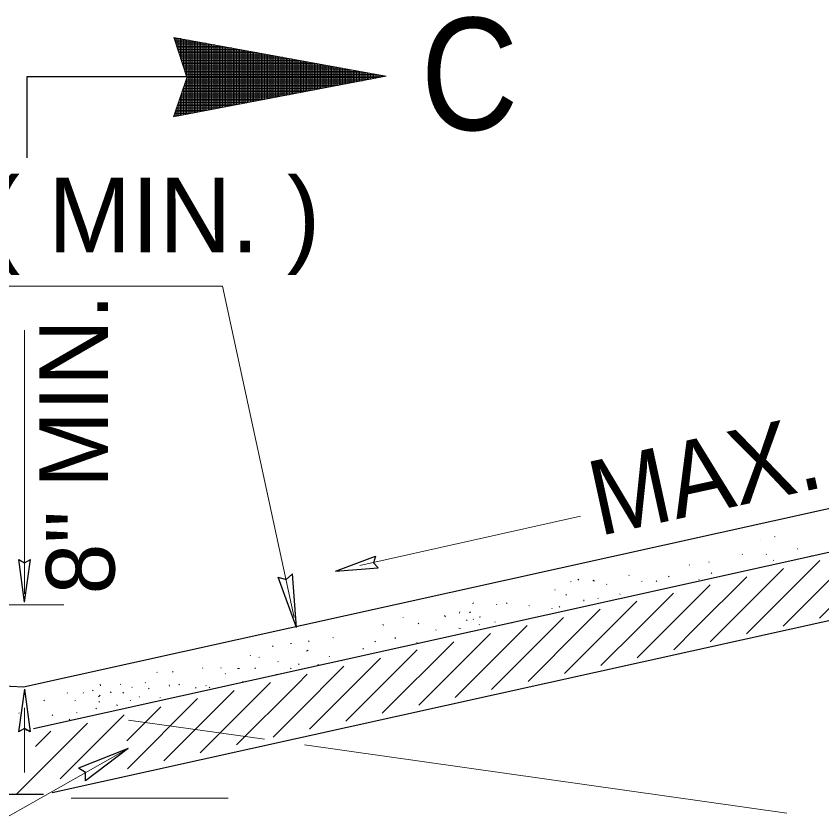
# Model space of a CAD drawing. Extents: x 326 to 700, y 421 to 686.
# Drawn here: x 476.64 to 491.18, y 553.81 to 568.22 of the extents above; entities that cross this region are included whole.
import ezdxf

# ---------------------------------------------------------------- set-up
doc = ezdxf.new("R2010")
doc.units = 0
doc.header["$LTSCALE"] = 0.5
for name, color, linetype, lineweight in [('1', 7, 'Continuous', 13), ('13', 7, 'Continuous', 13), ('15', 7, 'Continuous', 13), ('2', 7, 'Continuous', 13)]:
    doc.layers.add(name, color=color, linetype=linetype, lineweight=lineweight)

msp = doc.modelspace()

# ---------------------------------------------------------------- linework, layer by layer
at = {"layer": '1', "lineweight": 25}
for p, q in [((482.4035, 558.2024), (483.1286, 558.4723)), ((476.7941, 557.6463), (476.6887, 558.4127)), ((476.7941, 557.6463), (476.8993, 558.4127)), ((481.7032, 557.1891), (481.6292, 558.1533)), ((482.4035, 558.2024), (483.1745, 558.2668)), ((481.7032, 557.1891), (481.3718, 558.0976)), ((476.7933, 556.0723), (476.6878, 555.3058)), ((476.7933, 556.0723), (476.8985, 555.3058)), ((478.6662, 555.0064), (477.7676, 554.649)), ((478.6662, 555.0064), (477.8973, 554.4198))]:
    msp.add_line(p, q, dxfattribs=at)
at = {"layer": '1'}
msp.add_line((477.6358, 554.1103), (480.4678, 554.1103), dxfattribs=at)
at = {"layer": '1', "lineweight": 25}
for points in [[(483.1286, 558.4723), (483.094, 558.3555), (483.1745, 558.2668)], [(476.6887, 558.4127), (476.7951, 558.3534), (476.8993, 558.4127)], [(481.3718, 558.0976), (481.5175, 558.0533), (481.6292, 558.1533)], [(476.8985, 555.3058), (476.7921, 555.3652), (476.6878, 555.3058)], [(477.8973, 554.4198), (477.8963, 554.5721), (477.7676, 554.649)]]:
    msp.add_lwpolyline(points, dxfattribs=at)
at = {"layer": '13'}
for p, q in [((476.7937, 557.7981), (476.7937, 562.5523)), ((486.8267, 559.1983), (482.8449, 558.3086)), ((490.0769, 558.7747), (490.0778, 558.7736)), ((490.3317, 558.8302), (490.3391, 558.8228)), ((490.7428, 558.6111), (490.7528, 558.6013)), ((491.1409, 557.3582), (492.4723, 558.6897)), ((489.7428, 558.5126), (489.7526, 558.5028)), ((490.1761, 558.5028), (490.1861, 558.5126)), ((490.4827, 557.2148), (491.8107, 558.5428)), ((490.9991, 558.4781), (491.0039, 558.4781)), ((488.7873, 558.3205), (488.7972, 558.3105)), ((489.1419, 558.3698), (489.1518, 558.3598)), ((489.9348, 557.1813), (491.1499, 558.3963)), ((490.3043, 558.3943), (490.3143, 558.4043)), ((487.6984, 558.1235), (487.7084, 558.1333)), ((489.1862, 558.1727), (489.1961, 558.1628)), ((486.6491, 558.0103), (486.659, 558.0201)), ((486.7825, 558.0448), (486.7973, 558.0594)), ((487.0534, 558.0398), (487.083, 558.0249)), ((487.9299, 558.0152), (487.9398, 558.025)), ((488.1959, 558.02), (488.2058, 558.0298)), ((488.4178, 558.1136), (488.4277, 558.1037)), ((488.9063, 557.1813), (489.8283, 558.1032)), ((488.9694, 558.0594), (488.9646, 558.0545)), ((486.3633, 557.8625), (486.3733, 557.8723)), ((487.2945, 557.9608), (487.3044, 557.9708)), ((488.9063, 557.6955), (489.1674, 557.9566)), ((486.5656, 557.7835), (486.5755, 557.7737)), ((487.1419, 557.7098), (487.1518, 557.7197)), ((487.5362, 557.7934), (487.5461, 557.7835)), ((487.8778, 557.1813), (488.5067, 557.8101)), ((488.3921, 557.1813), (488.9063, 557.6955)), ((477.5018, 557.594), (470.0693, 557.5936)), ((484.8759, 557.621), (484.9007, 557.6308)), ((485.3095, 557.6063), (485.3194, 557.5963)), ((485.4917, 557.621), (485.5015, 557.631)), ((485.8957, 557.5865), (485.9055, 557.5767)), ((486.4425, 557.5669), (486.4523, 557.557)), ((486.8858, 557.6604), (486.8908, 557.6852)), ((487.3635, 557.1813), (487.8458, 557.6634)), ((484.3933, 557.3797), (484.3736, 557.4043)), ((484.6446, 557.4438), (484.6494, 557.4684)), ((484.8268, 557.4535), (484.8417, 557.4684)), ((486.3093, 557.5275), (486.3191, 557.5374)), ((486.8488, 557.1813), (487.1842, 557.5167)), ((483.6268, 557.3682), (483.63, 557.3649)), ((483.9006, 557.2565), (483.9105, 557.2664)), ((484.7726, 557.3255), (484.7826, 557.3157)), ((484.8908, 557.3403), (484.8958, 557.3304)), ((484.9992, 557.3748), (485.0237, 557.3797)), ((485.2798, 557.2812), (485.2897, 557.291)), ((485.5902, 557.2713), (485.5923, 557.2693)), ((486.3344, 557.1813), (486.5233, 557.3702)), ((483.2704, 557.2222), (483.2605, 557.2468)), ((484.2161, 557.1383), (484.2258, 557.1433)), ((484.6593, 557.1728), (484.6298, 557.1778)), ((485.0041, 557.2369), (484.9992, 557.2417)), ((485.306, 556.1528), (486.3344, 557.1813)), ((485.306, 556.6669), (485.8203, 557.1813)), ((485.8203, 557.1813), (485.8625, 557.2235)), ((485.8808, 556.2133), (486.8488, 557.1813)), ((486.5388, 556.3565), (487.3635, 557.1813)), ((487.1962, 556.4996), (487.8778, 557.1813)), ((487.8535, 556.6427), (488.3921, 557.1813)), ((488.5108, 556.7858), (488.9063, 557.1813)), ((489.8254, 557.0719), (489.9348, 557.1813)), ((482.3589, 557.0102), (482.3688, 557.0003)), ((483.4771, 557.0102), (483.492, 556.9906)), ((483.9088, 555.7841), (485.2017, 557.0768)), ((481.2701, 556.8478), (481.2785, 556.8562)), ((481.5953, 556.9019), (481.6102, 556.8969)), ((481.9204, 556.9462), (481.9303, 556.9363)), ((483.1173, 556.9314), (483.1272, 556.9414)), ((483.2515, 555.6409), (484.5408, 556.9303)), ((483.8713, 556.9216), (483.8811, 556.9117)), ((480.8665, 556.6752), (480.8713, 556.6901)), ((481.8859, 556.7639), (481.9154, 556.7788)), ((482.2899, 556.6704), (482.2998, 556.6606)), ((482.5943, 555.498), (483.8801, 556.7838)), ((482.9007, 556.8083), (482.9105, 556.7984)), ((481.0238, 556.6457), (481.0338, 556.6556)), ((481.3638, 556.5768), (481.3738, 556.5669)), ((481.738, 556.5227), (481.7479, 556.5326)), ((481.9369, 555.3549), (483.2192, 556.6372)), ((482.5171, 556.5875), (482.5212, 556.5917)), ((484.5662, 555.9271), (485.306, 556.6669)), ((479.1814, 556.3749), (479.1914, 556.3848)), ((479.4671, 556.3847), (479.477, 556.3946)), ((480.0044, 556.4586), (480.0144, 556.4487)), ((480.3343, 556.4636), (480.3443, 556.4537)), ((480.6743, 556.4487), (480.6398, 556.4487)), ((480.9501, 556.4586), (480.96, 556.4487)), ((481.5952, 556.4438), (481.6051, 556.4537)), ((481.7057, 555.6385), (482.5576, 556.4904)), ((482.0877, 556.5078), (482.0976, 556.5177)), ((480.4131, 556.3502), (480.423, 556.3601)), ((481.3342, 556.3354), (481.3441, 556.3453)), ((481.7057, 556.1528), (481.8968, 556.3438)), ((478.167, 556.1383), (478.157, 556.1631)), ((478.5214, 556.1581), (478.5313, 556.1681)), ((478.7333, 556.104), (478.7431, 556.1138)), ((478.9697, 556.1877), (478.9796, 556.1976)), ((479.0338, 556.0941), (479.0438, 556.0842)), ((479.4032, 556.1532), (479.4082, 556.1286)), ((479.5804, 556.1532), (479.5903, 556.1631)), ((479.8813, 556.104), (479.8912, 556.0941)), ((479.9642, 554.9255), (481.2358, 556.1973)), ((480.0635, 556.1433), (480.0733, 556.1336)), ((480.1275, 556.1088), (480.1374, 556.0988)), ((480.6216, 555.0686), (481.7057, 556.1528)), ((480.7284, 556.2123), (480.7383, 556.2024)), ((485.2235, 556.0703), (485.306, 556.1528)), ((477.561, 556.0103), (477.5709, 556.0005)), ((477.8515, 556.0054), (477.8613, 556.0153)), ((478.0238, 556.0448), (478.0338, 556.0548)), ((478.1275, 555.9364), (478.162, 555.966)), ((478.3443, 556.0301), (478.359, 556.0103)), ((478.5708, 556.0005), (478.5807, 556.0201)), ((479.3069, 554.7824), (480.5751, 556.0507)), ((477.1422, 555.8676), (477.1522, 555.8775)), ((477.7038, 555.8626), (477.7136, 555.8725)), ((478.1373, 555.8428), (478.1471, 555.8528)), ((478.6496, 554.6393), (479.9143, 555.9042)), ((478.6988, 555.8676), (478.7086, 555.8775)), ((478.8615, 555.9413), (478.8714, 555.9315)), ((479.2357, 555.9168), (479.2456, 555.9267)), ((476.7933, 555.7403), (476.7933, 554.5731)), ((477.7334, 555.6558), (477.7433, 555.6458)), ((478.0831, 555.7196), (478.093, 555.7296)), ((478.4526, 555.7936), (478.4723, 555.7788)), ((479.2534, 555.7575), (478.6404, 555.1446)), ((476.6893, 555.6363), (476.6993, 555.6463)), ((477.2949, 555.6015), (477.3048, 555.6113)), ((477.6005, 555.5326), (477.6152, 555.5128)), ((478.1053, 555.1237), (478.5927, 555.6108)), ((478.6694, 555.5177), (481.1232, 555.1706)), ((481.2788, 555.2117), (481.7057, 555.6385)), ((476.6433, 554.1763), (477.9311, 555.4643)), ((476.9903, 555.0378), (477.2702, 555.3176)), ((477.4386, 554.4569), (478.1053, 555.1237)), ((490.553, 553.8368), (481.8472, 555.0682))]:
    msp.add_line(p, q, dxfattribs=at)
at = {"layer": '13', "lineweight": 25}
for p, q in [((507.0037, 562.0159), (476.9586, 555.3603)), ((477.2919, 554.2078), (502.9432, 559.8901)), ((447.774, 557.6095), (476.7732, 556.1166)), ((476.8453, 555.3352), (476.8197, 555.3362)), ((477.1342, 554.1764), (462.5878, 554.1742))]:
    msp.add_line(p, q, dxfattribs=at)
msp.add_lwpolyline([(476.7732, 556.1165), (506.7311, 562.7528), (512.9979, 565.675)], dxfattribs=at)
at = {"layer": '13'}
for points in [[(466.6734, 563.3493), (480.3682, 563.3493), (481.6625, 557.3704)], [(489.1681, 556.9288), (489.4206, 557.1813), (490.4891, 558.2498)], [(468.5539, 550.5163), (470.7359, 550.5163), (478.6665, 555.0061)]]:
    msp.add_lwpolyline(points, dxfattribs=at)
at = {"layer": '15'}
for p, q in [((479.4937, 567.8133), (479.6124, 567.8133)), ((479.4943, 567.8349), (479.4943, 567.8112)), ((479.5029, 567.7851), (479.766, 567.7851)), ((479.5123, 567.757), (479.9196, 567.757)), ((479.5215, 567.7288), (480.0733, 567.7288)), ((479.5224, 567.8298), (479.5224, 567.7261)), ((479.5506, 567.8246), (479.5506, 567.6411)), ((479.5787, 567.8194), (479.5787, 567.556)), ((479.6068, 567.8143), (479.6068, 567.471)), ((479.6349, 567.8091), (479.6349, 567.386)), ((479.6631, 567.8039), (479.6631, 567.3009)), ((479.6912, 567.7988), (479.6912, 567.2159)), ((479.7193, 567.7937), (479.7193, 567.1308)), ((479.7474, 567.7885), (479.7474, 566.4553)), ((479.7756, 567.7833), (479.7756, 566.4607)), ((479.8038, 567.7782), (479.8038, 566.466)), ((479.8318, 567.773), (479.8318, 566.4713)), ((479.86, 567.7679), (479.86, 566.4767)), ((479.8881, 567.7628), (479.8881, 566.482)), ((479.9163, 567.7576), (479.9163, 566.4874)), ((479.9443, 567.7525), (479.9443, 566.4928)), ((479.9725, 567.7473), (479.9725, 566.4981)), ((480.0006, 567.7422), (480.0006, 566.5034)), ((480.0288, 567.737), (480.0288, 566.5088)), ((480.0568, 567.7318), (480.0568, 566.5141)), ((480.085, 567.7267), (480.085, 566.5193)), ((479.5309, 567.7008), (480.2268, 567.7008)), ((479.5402, 567.6726), (480.3804, 567.6726)), ((479.5494, 567.6444), (480.534, 567.6444)), ((479.5588, 567.6163), (480.6876, 567.6163)), ((479.568, 567.5882), (480.8413, 567.5882)), ((480.1131, 567.7215), (480.1131, 566.5247)), ((480.1413, 567.7163), (480.1413, 566.5301)), ((480.1693, 567.7113), (480.1693, 566.5354)), ((480.1975, 567.7061), (480.1975, 566.5408)), ((480.2257, 567.7009), (480.2257, 566.5461)), ((480.2538, 567.6958), (480.2538, 566.5514)), ((480.2819, 567.6906), (480.2819, 566.5568)), ((480.31, 567.6855), (480.31, 566.5621)), ((480.3382, 567.6803), (480.3382, 566.5674)), ((480.3663, 567.6753), (480.3663, 566.5728)), ((480.3944, 567.6701), (480.3944, 566.5782)), ((480.4225, 567.6649), (480.4225, 566.5834)), ((480.4507, 567.6598), (480.4507, 566.5888)), ((480.4788, 567.6546), (480.4788, 566.5941)), ((480.5069, 567.6494), (480.5069, 566.5994)), ((480.535, 567.6443), (480.535, 566.6048)), ((480.5632, 567.6391), (480.5632, 566.6101)), ((480.5913, 567.6339), (480.5913, 566.6154)), ((480.6194, 567.6288), (480.6194, 566.6208)), ((480.6475, 567.6237), (480.6475, 566.6262)), ((480.6757, 567.6185), (480.6757, 566.6315)), ((480.7038, 567.6133), (480.7038, 566.6368)), ((480.7319, 567.6082), (480.7319, 566.6422)), ((480.7601, 567.6031), (480.7601, 566.6475)), ((480.7882, 567.5979), (480.7882, 566.6528)), ((480.8163, 567.5928), (480.8163, 566.6581)), ((480.8444, 567.5877), (480.8444, 566.6635)), ((480.8726, 567.5825), (480.8726, 566.6688)), ((480.9007, 567.5773), (480.9007, 566.6742)), ((479.5774, 567.5601), (480.9948, 567.5601)), ((479.5867, 567.5319), (481.1484, 567.5319)), ((479.5959, 567.5038), (481.302, 567.5038)), ((479.6053, 567.4757), (481.4557, 567.4757)), ((479.6146, 567.4476), (481.6093, 567.4476)), ((480.9288, 567.5722), (480.9288, 566.6795)), ((480.9569, 567.567), (480.9569, 566.6848)), ((480.9851, 567.5618), (480.9851, 566.6902)), ((481.0132, 567.5567), (481.0132, 566.6955)), ((481.0413, 567.5515), (481.0413, 566.7008)), ((481.0694, 567.5464), (481.0694, 566.7063)), ((481.0976, 567.5413), (481.0976, 566.7116)), ((481.1257, 567.5361), (481.1257, 566.7169)), ((481.1538, 567.5309), (481.1538, 566.7222)), ((481.182, 567.5258), (481.182, 566.7275)), ((481.2101, 567.5207), (481.2101, 566.7328)), ((481.2383, 567.5155), (481.2383, 566.7382)), ((481.2663, 567.5104), (481.2663, 566.7435)), ((481.2945, 567.5053), (481.2945, 566.7489)), ((481.3226, 567.5001), (481.3226, 566.7543)), ((481.3508, 567.4949), (481.3508, 566.7596)), ((481.3788, 567.4898), (481.3788, 566.7649)), ((481.407, 567.4846), (481.407, 566.7703)), ((481.4351, 567.4794), (481.4351, 566.7756)), ((481.4633, 567.4743), (481.4633, 566.7809)), ((481.4913, 567.4692), (481.4913, 566.7863)), ((481.5195, 567.464), (481.5195, 566.7915)), ((481.5476, 567.4588), (481.5476, 566.7969)), ((481.5758, 567.4537), (481.5758, 566.8023)), ((481.6038, 567.4485), (481.6038, 566.8076)), ((481.632, 567.4433), (481.632, 566.8129)), ((481.6602, 567.4383), (481.6602, 566.8183)), ((481.6883, 567.4331), (481.6883, 566.8236)), ((479.6239, 567.4194), (481.7628, 567.4194)), ((479.6332, 567.3913), (481.9163, 567.3913)), ((479.6424, 567.3632), (482.0699, 567.3632)), ((479.6518, 567.3351), (482.2236, 567.3351)), ((479.6611, 567.3069), (482.3772, 567.3069)), ((481.7164, 567.428), (481.7164, 566.8289)), ((481.7445, 567.4228), (481.7445, 566.8343)), ((481.7727, 567.4177), (481.7727, 566.8397)), ((481.8008, 567.4125), (481.8008, 566.845)), ((481.8289, 567.4073), (481.8289, 566.8503)), ((481.857, 567.4022), (481.857, 566.8557)), ((481.8852, 567.397), (481.8852, 566.8609)), ((481.9133, 567.3918), (481.9133, 566.8663)), ((481.9414, 567.3868), (481.9414, 566.8716)), ((481.9695, 567.3816), (481.9695, 566.8769)), ((481.9977, 567.3764), (481.9977, 566.8823)), ((482.0258, 567.3713), (482.0258, 566.8877)), ((482.0539, 567.3661), (482.0539, 566.893)), ((482.082, 567.3609), (482.082, 566.8983)), ((482.1102, 567.3558), (482.1102, 566.9037)), ((482.1383, 567.3508), (482.1383, 566.909)), ((482.1664, 567.3456), (482.1664, 566.9143)), ((482.1946, 567.3404), (482.1946, 566.9197)), ((482.2227, 567.3353), (482.2227, 566.9251)), ((482.2508, 567.3301), (482.2508, 566.9303)), ((482.2789, 567.3249), (482.2789, 566.9357)), ((482.3071, 567.3198), (482.3071, 566.941)), ((482.3352, 567.3146), (482.3352, 566.9463)), ((482.3633, 567.3094), (482.3633, 566.9517)), ((482.3914, 567.3043), (482.3914, 566.957)), ((482.4196, 567.2992), (482.4196, 566.9623)), ((482.4477, 567.294), (482.4477, 566.9677)), ((482.4758, 567.2888), (482.4758, 566.9731)), ((479.6704, 567.2788), (482.5308, 567.2788)), ((479.6797, 567.2507), (482.6843, 567.2507)), ((479.6889, 567.2226), (482.838, 567.2226)), ((479.6983, 567.1944), (482.9916, 567.1944)), ((479.7076, 567.1663), (483.1452, 567.1663)), ((482.5039, 567.2837), (482.5039, 566.9784)), ((482.5321, 567.2785), (482.5321, 566.9838)), ((482.5602, 567.2734), (482.5602, 566.9891)), ((482.5883, 567.2683), (482.5883, 566.9944)), ((482.6165, 567.2632), (482.6165, 566.9997)), ((482.6446, 567.258), (482.6446, 567.005)), ((482.6728, 567.2528), (482.6728, 567.0103)), ((482.7008, 567.2477), (482.7008, 567.0158)), ((482.729, 567.2425), (482.729, 567.0211)), ((482.7571, 567.2373), (482.7571, 567.0264)), ((482.7853, 567.2322), (482.7853, 567.0318)), ((482.8133, 567.2271), (482.8133, 567.0371)), ((482.8415, 567.2219), (482.8415, 567.0424)), ((482.8696, 567.2168), (482.8696, 567.0478)), ((482.8978, 567.2116), (482.8978, 567.0531)), ((482.9258, 567.2064), (482.9258, 567.0585)), ((482.954, 567.2013), (482.954, 567.0638)), ((482.9821, 567.1961), (482.9821, 567.0691)), ((483.0103, 567.191), (483.0103, 567.0744)), ((483.0384, 567.1859), (483.0384, 567.0798)), ((483.0665, 567.1808), (483.0665, 567.0851)), ((483.0947, 567.1756), (483.0947, 567.0904)), ((483.1228, 567.1704), (483.1228, 567.0958)), ((483.1509, 567.1653), (483.1509, 567.1012)), ((483.179, 567.1601), (483.179, 567.1065)), ((483.2072, 567.1549), (483.2072, 567.1118)), ((483.2353, 567.1498), (483.2353, 567.1172)), ((483.2634, 567.1447), (483.2634, 567.1225)), ((479.6867, 566.9975), (482.6048, 566.9975)), ((479.6912, 567.0106), (479.6912, 566.4448)), ((479.6964, 567.0257), (482.7531, 567.0257)), ((479.7061, 567.0538), (482.9013, 567.0538)), ((479.7158, 567.0819), (483.0497, 567.0819)), ((479.7169, 567.1382), (483.2988, 567.1382)), ((479.7193, 567.0919), (479.7193, 566.45)), ((479.7256, 567.11), (483.1978, 567.11)), ((483.2915, 567.1395), (483.2915, 567.1278)), ((483.3197, 567.1343), (483.3197, 567.1332)), ((479.6382, 566.8569), (481.8637, 566.8569)), ((479.6478, 566.885), (482.0119, 566.885)), ((479.6576, 566.9132), (482.1602, 566.9132)), ((479.6631, 566.9292), (479.6631, 566.4394)), ((479.6673, 566.9413), (482.3083, 566.9413)), ((479.6769, 566.9694), (482.4566, 566.9694)), ((479.5895, 566.7163), (481.1224, 566.7163)), ((479.5993, 566.7444), (481.2707, 566.7444)), ((479.6068, 566.7664), (479.6068, 566.4287)), ((479.609, 566.7725), (481.419, 566.7725)), ((479.6187, 566.8007), (481.5673, 566.8007)), ((479.6284, 566.8288), (481.7154, 566.8288)), ((479.6349, 566.8478), (479.6349, 566.434)), ((479.5409, 566.5756), (480.3813, 566.5756)), ((479.5506, 566.6036), (479.5506, 566.418)), ((479.5507, 566.6038), (480.5295, 566.6038)), ((479.5603, 566.6318), (480.6778, 566.6318)), ((479.5701, 566.66), (480.826, 566.66)), ((479.5787, 566.685), (479.5787, 566.4233)), ((479.5798, 566.6881), (480.9742, 566.6881)), ((479.4923, 566.435), (479.64, 566.435)), ((479.4943, 566.4408), (479.4943, 566.4073)), ((479.502, 566.4631), (479.7883, 566.4631)), ((479.5118, 566.4913), (479.9366, 566.4913)), ((479.5215, 566.5193), (480.0848, 566.5193)), ((479.5224, 566.5222), (479.5224, 566.4127)), ((479.5312, 566.5475), (480.233, 566.5475)), ((479.4826, 566.4068), (479.4918, 566.4068))]:
    msp.add_line(p, q, dxfattribs=at)
msp.add_lwpolyline([(479.4819, 566.405), (483.3228, 567.1338), (479.486, 567.8364), (479.7259, 567.111)], close=True, dxfattribs=at)
at = {"layer": '2', "lineweight": 25}
msp.add_lwpolyline([(476.8436, 565.6595), (476.8436, 567.1308), (482.7261, 567.1308)], dxfattribs=at)

# ---------------------------------------------------------------- texts
at = {"layer": '13', "width": 0.9}
msp.add_text('C', height=2.025, dxfattribs=at).set_placement((483.9437, 566.1641))
at = {"layer": '13'}
msp.add_text("3'' T.B.S.C. ( MIN. )", height=1.35, dxfattribs=at).set_placement((466.5973, 563.9572))
at = {"layer": '13', "width": 0.95}
msp.add_text('MAX. SLOPE 10:1', height=1.35, rotation=12.297, dxfattribs=at).set_placement((487.1608, 558.8352))
at = {"layer": '13'}
for s, p in [('MIN.', (478.2993, 559.7103)), ('8" ', (478.4198, 557.7833))]:
    msp.add_text(s, height=1.238, rotation=90, dxfattribs=at).set_placement(p)

doc.saveas('drawing.dxf')
